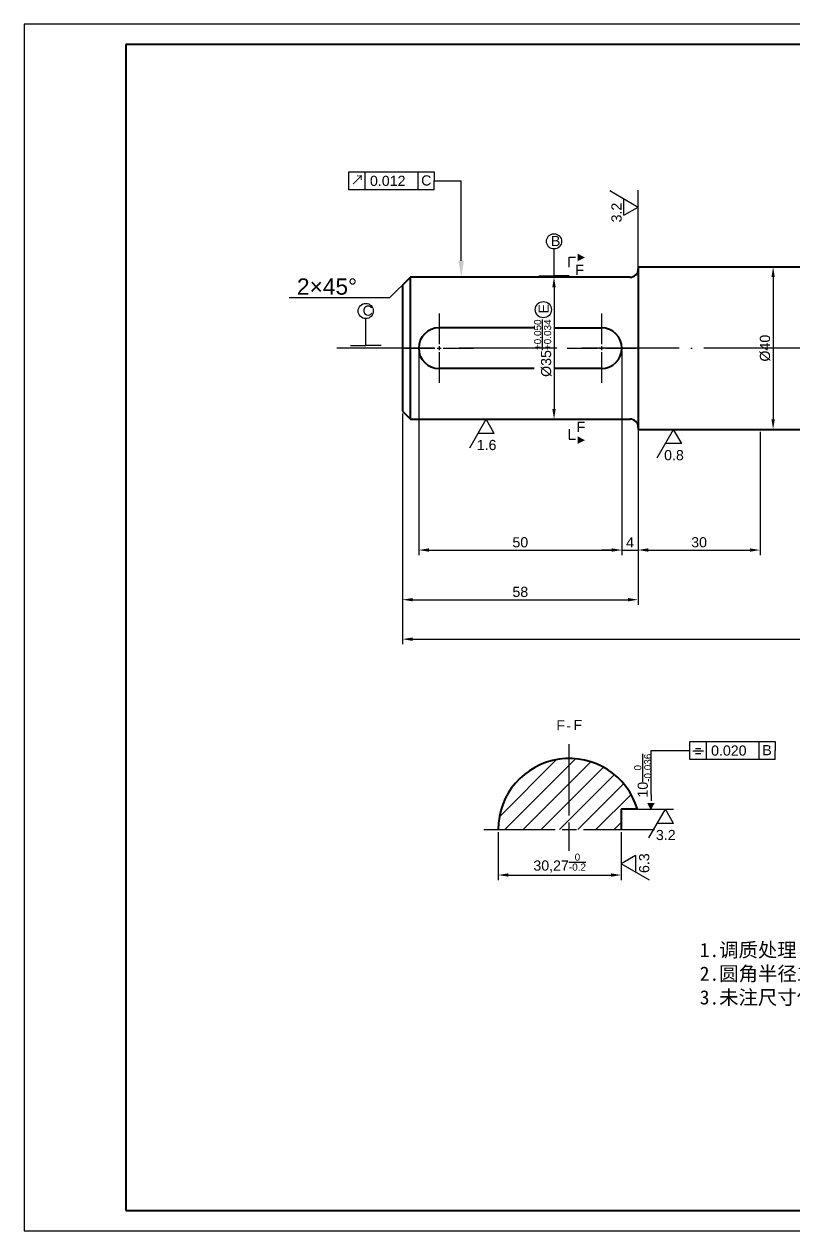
# Model space of a CAD drawing. Header units: millimetres. Extents: x 0 to 2913, y 0 to 841.
# Drawn here: x 2492.8 to 2682.2, y 0 to 297 of the extents above; entities that cross this region are included whole.
import ezdxf
from ezdxf import colors
from ezdxf.entities.mleader import LeaderData, LeaderLine
from ezdxf.math import Vec2, Vec3

# ---------------------------------------------------------------- set-up
doc = ezdxf.new("R2010")
doc.units = ezdxf.units.MM
doc.linetypes.add('ACAD_ISO04W100', pattern=[30, 24, -3, 0, -3])
doc.linetypes.add('CENTER2', pattern=[28.575, 19.05, -3.175, 3.175, -3.175])
doc.layers.get('0').update_dxf_attribs({"linetype": 'ACAD_ISO04W100'})
doc.layers.add('2', color=255, linetype='Continuous')
doc.layers.add('文字', color=7, linetype='Continuous', lineweight=15)
doc.layers.add('粗实线', color=7, linetype='Continuous', lineweight=30)
doc.styles.add('Songti', font='')
doc.styles.get("Standard").update_dxf_attribs({"font": 'arial.ttf'})
doc.styles.get('Songti').set_extended_font_data('SimSun')
doc.dimstyles.new('ISO-25', dxfattribs={"dimtxt": 2.5, "dimasz": 2.5, "dimexe": 1.25, "dimexo": 0.625, "dimtad": 1, "dimtxsty": 'Standard', "dimcen": 2.5, "dimadec": 0, "dimazin": 0, "dimtfac": 1, "dimtmove": 0, "dimatfit": 3, "dimfxl": 1, "dimarcsym": 0})

# ---------------------------------------------------------------- blocks, each defined once
blk = doc.blocks.new('*U77')
at = {"color": 0, "linetype": 'CENTER2', "transparency": 16777216}
for p, q in [((0, 1), (0, 8.5)), ((-8.5, 0), (-1, 0)), ((1, 0), (8.5, 0)), ((0, -8.5), (0, -1))]:
    blk.add_line(p, q, dxfattribs=at)
at = {"color": 0, "linetype": 'Continuous', "transparency": 16777216}
for p, q in [((-0.5, 0), (0.5, 0)), ((0, -0.5), (0, 0.5))]:
    blk.add_line(p, q, dxfattribs=at)
blk = doc.blocks.new('*U78')
at = {"color": 0, "linetype": 'CENTER2', "transparency": 16777216}
for p, q in [((0, 1), (0, 8.5)), ((-8.5, 0), (-1, 0)), ((1, 0), (8.5, 0)), ((0, -8.5), (0, -1))]:
    blk.add_line(p, q, dxfattribs=at)
at = {"color": 0, "linetype": 'Continuous', "transparency": 16777216}
for p, q in [((-0.5, 0), (0.5, 0)), ((0, -0.5), (0, 0.5))]:
    blk.add_line(p, q, dxfattribs=at)
blk = doc.blocks.new('*D80')
at = {"color": 0, "linetype": 'ByBlock', "lineweight": -2, "transparency": 16777216}
for p, q in [((2588.51, 234.75), (2624.44, 234.75)), ((2623.19, 232.25), (2623.19, 202.25)), ((2588.51, 199.75), (2624.44, 199.75))]:
    blk.add_line(p, q, dxfattribs=at)
at = {"color": 0, "linetype": 'ByBlock', "lineweight": -3, "transparency": 16777216}
for points in [[(2622.77, 232.25), (2623.6, 232.25), (2623.19, 234.75)], [(2622.77, 202.25), (2623.6, 202.25), (2623.19, 199.75)]]:
    blk.add_solid(points, dxfattribs=at)
at = {"layer": 'Defpoints', "color": 0, "linetype": 'ByBlock', "lineweight": -3, "transparency": 16777216}
for p in [(2587.89, 234.75), (2587.89, 199.75), (2623.19, 199.75)]:
    blk.add_point(p, dxfattribs=at)
at = {"color": 0, "linetype": 'ByBlock', "lineweight": -3, "transparency": 16777216, "insert": (2620.43, 217.25), "char_height": 2.5, "attachment_point": 5, "rotation": 90}
blk.add_mtext('%%C35{\\H0.7x;\\S+0.050/+0.034;}', dxfattribs=at)
blk = doc.blocks.new('_DotSmall')
at = {"color": 0, "linetype": 'ByBlock', "lineweight": -3, "const_width": 0.5}
blk.add_lwpolyline([(-0.0625, 0, 1), (0.0625, 0, 1)], format="xyb", close=True, dxfattribs=at)
blk = doc.blocks.new('*D81')
at = {"color": 0, "linetype": 'ByBlock', "lineweight": -2, "transparency": 16777216}
for p, q in [((2644.51, 237.25), (2678.36, 237.25)), ((2677.11, 234.75), (2677.11, 199.75)), ((2644.51, 197.25), (2678.36, 197.25))]:
    blk.add_line(p, q, dxfattribs=at)
at = {"color": 0, "linetype": 'ByBlock', "lineweight": -3, "transparency": 16777216}
for points in [[(2676.7, 234.75), (2677.53, 234.75), (2677.11, 237.25)], [(2676.7, 199.75), (2677.53, 199.75), (2677.11, 197.25)]]:
    blk.add_solid(points, dxfattribs=at)
at = {"layer": 'Defpoints', "color": 0, "linetype": 'ByBlock', "lineweight": -3, "transparency": 16777216}
for p in [(2643.89, 237.25), (2643.89, 197.25), (2677.11, 197.25)]:
    blk.add_point(p, dxfattribs=at)
at = {"color": 0, "linetype": 'ByBlock', "lineweight": -3, "transparency": 16777216, "insert": (2675.14, 217.25), "char_height": 2.5, "attachment_point": 5, "rotation": 90}
blk.add_mtext('%%C40', dxfattribs=at)
blk = doc.blocks.new('*D87')
at = {"color": 0, "linetype": 'ByBlock', "lineweight": -2, "transparency": 16777216}
for p, q in [((2585.89, 201.13), (2585.89, 144.38)), ((2827.89, 196.13), (2827.89, 144.38)), ((2588.39, 145.63), (2825.39, 145.63))]:
    blk.add_line(p, q, dxfattribs=at)
at = {"color": 0, "linetype": 'ByBlock', "lineweight": -3, "transparency": 16777216}
for points in [[(2588.39, 146.05), (2588.39, 145.21), (2585.89, 145.63)], [(2825.39, 146.05), (2825.39, 145.21), (2827.89, 145.63)]]:
    blk.add_solid(points, dxfattribs=at)
at = {"layer": 'Defpoints', "color": 0, "linetype": 'ByBlock', "lineweight": -3, "transparency": 16777216}
for p in [(2585.89, 201.75), (2827.89, 196.75), (2827.89, 145.63)]:
    blk.add_point(p, dxfattribs=at)
at = {"color": 0, "linetype": 'ByBlock', "lineweight": -3, "transparency": 16777216, "insert": (2706.89, 147.51), "char_height": 2.5, "attachment_point": 5}
blk.add_mtext('242', dxfattribs=at)
blk = doc.blocks.new('*D88')
at = {"color": 0, "linetype": 'ByBlock', "lineweight": -2, "transparency": 16777216}
for p, q in [((2585.89, 201.13), (2585.89, 154.1)), ((2643.89, 196.63), (2643.89, 154.1)), ((2588.39, 155.35), (2641.39, 155.35))]:
    blk.add_line(p, q, dxfattribs=at)
at = {"color": 0, "linetype": 'ByBlock', "lineweight": -3, "transparency": 16777216}
for points in [[(2588.39, 155.76), (2588.39, 154.93), (2585.89, 155.35)], [(2641.39, 155.76), (2641.39, 154.93), (2643.89, 155.35)]]:
    blk.add_solid(points, dxfattribs=at)
at = {"layer": 'Defpoints', "color": 0, "linetype": 'ByBlock', "lineweight": -3, "transparency": 16777216}
for p in [(2585.89, 201.75), (2643.89, 197.25), (2643.89, 155.35)]:
    blk.add_point(p, dxfattribs=at)
at = {"color": 0, "linetype": 'ByBlock', "lineweight": -3, "transparency": 16777216, "insert": (2614.89, 157.25), "char_height": 2.5, "attachment_point": 5}
blk.add_mtext('58', dxfattribs=at)
blk = doc.blocks.new('*D93')
at = {"color": 0, "linetype": 'ByBlock', "lineweight": -2, "transparency": 16777216}
for p, q in [((2639.89, 216.63), (2639.89, 166.31)), ((2643.89, 216.63), (2643.89, 166.31)), ((2637.39, 167.56), (2634.89, 167.56)), ((2639.89, 167.56), (2643.89, 167.56)), ((2646.39, 167.56), (2648.89, 167.56))]:
    blk.add_line(p, q, dxfattribs=at)
at = {"color": 0, "linetype": 'ByBlock', "lineweight": -3, "transparency": 16777216}
for points in [[(2637.39, 167.98), (2637.39, 167.15), (2639.89, 167.56)], [(2646.39, 167.98), (2646.39, 167.15), (2643.89, 167.56)]]:
    blk.add_solid(points, dxfattribs=at)
at = {"layer": 'Defpoints', "color": 0, "linetype": 'ByBlock', "lineweight": -3, "transparency": 16777216}
for p in [(2639.89, 217.25), (2643.89, 217.25), (2643.89, 167.56)]:
    blk.add_point(p, dxfattribs=at)
at = {"color": 0, "linetype": 'ByBlock', "lineweight": -3, "transparency": 16777216, "insert": (2641.89, 169.44), "char_height": 2.5, "attachment_point": 5}
blk.add_mtext('4', dxfattribs=at)
blk = doc.blocks.new('*D94')
at = {"color": 0, "linetype": 'ByBlock', "lineweight": -2, "transparency": 16777216}
for p, q in [((2589.89, 216.63), (2589.89, 166.31)), ((2639.89, 216.63), (2639.89, 166.31)), ((2592.39, 167.56), (2637.39, 167.56))]:
    blk.add_line(p, q, dxfattribs=at)
at = {"color": 0, "linetype": 'ByBlock', "lineweight": -3, "transparency": 16777216}
for points in [[(2592.39, 167.98), (2592.39, 167.15), (2589.89, 167.56)], [(2637.39, 167.98), (2637.39, 167.15), (2639.89, 167.56)]]:
    blk.add_solid(points, dxfattribs=at)
at = {"layer": 'Defpoints', "color": 0, "linetype": 'ByBlock', "lineweight": -3, "transparency": 16777216}
for p in [(2589.89, 217.25), (2639.89, 217.25), (2639.89, 167.56)]:
    blk.add_point(p, dxfattribs=at)
at = {"color": 0, "linetype": 'ByBlock', "lineweight": -3, "transparency": 16777216, "insert": (2614.89, 169.46), "char_height": 2.5, "attachment_point": 5}
blk.add_mtext('50', dxfattribs=at)
blk = doc.blocks.new('*D95')
at = {"color": 0, "linetype": 'ByBlock', "lineweight": -2, "transparency": 16777216}
for p, q in [((2643.89, 196.63), (2643.89, 166.31)), ((2673.89, 196.63), (2673.89, 166.31)), ((2646.39, 167.56), (2671.39, 167.56))]:
    blk.add_line(p, q, dxfattribs=at)
at = {"color": 0, "linetype": 'ByBlock', "lineweight": -3, "transparency": 16777216}
for points in [[(2646.39, 167.98), (2646.39, 167.15), (2643.89, 167.56)], [(2671.39, 167.98), (2671.39, 167.15), (2673.89, 167.56)]]:
    blk.add_solid(points, dxfattribs=at)
at = {"layer": 'Defpoints', "color": 0, "linetype": 'ByBlock', "lineweight": -3, "transparency": 16777216}
for p in [(2643.89, 197.25), (2673.89, 197.25), (2673.89, 167.56)]:
    blk.add_point(p, dxfattribs=at)
at = {"color": 0, "linetype": 'ByBlock', "lineweight": -3, "transparency": 16777216, "insert": (2658.89, 169.47), "char_height": 2.5, "attachment_point": 5}
blk.add_mtext('30', dxfattribs=at)
blk = doc.blocks.new('_None')
blk = doc.blocks.new('*U100')
at = {"layer": '2', "color": 0, "linetype": 'CENTER2', "lineweight": -3, "transparency": 16777216}
for p, q in [((0, 3.5), (0, 21)), ((-21, 0), (-3.5, 0)), ((3.5, 0), (21, 0)), ((0, -5.25), (0, -1.75))]:
    blk.add_line(p, q, dxfattribs=at)
at = {"layer": '2', "color": 0, "linetype": 'Continuous', "lineweight": -3, "transparency": 16777216}
for p, q in [((-1.75, 0), (1.75, 0)), ((0, -1.75), (0, 1.75))]:
    blk.add_line(p, q, dxfattribs=at)
blk = doc.blocks.new('*D101')
at = {"color": 0, "linetype": 'ByBlock', "lineweight": -2, "transparency": 16777216}
for p, q in [((2609.45, 98.14), (2609.45, 86.33)), ((2639.72, 98.14), (2639.72, 86.33)), ((2611.95, 87.58), (2637.22, 87.58))]:
    blk.add_line(p, q, dxfattribs=at)
at = {"color": 0, "linetype": 'ByBlock', "lineweight": -3, "transparency": 16777216}
for points in [[(2611.95, 88), (2611.95, 87.17), (2609.45, 87.58)], [(2637.22, 88), (2637.22, 87.17), (2639.72, 87.58)]]:
    blk.add_solid(points, dxfattribs=at)
at = {"layer": 'Defpoints', "color": 0, "linetype": 'ByBlock', "lineweight": -3, "transparency": 16777216}
for p in [(2609.45, 98.77), (2639.72, 98.77), (2639.72, 87.58)]:
    blk.add_point(p, dxfattribs=at)
at = {"color": 0, "linetype": 'ByBlock', "lineweight": -3, "transparency": 16777216, "insert": (2624.58, 90.53), "char_height": 2.5, "attachment_point": 5}
blk.add_mtext('30,27{\\H0.7x;\\S0/-0.2;}', dxfattribs=at)

msp = doc.modelspace()

# ---------------------------------------------------------------- hatches: boundary and pattern name
at = {"layer": '2', "lineweight": -3, "true_color": 0xffffff}
h = msp.add_hatch(dxfattribs=at)
h.set_pattern_fill('ANSI31')
h.set_pattern_definition([(45, (-142.536, -86.4817), (-2.245064, 2.245064), [])])
h.paths.add_polyline_path([(2609.448, 98.768), (2623.448, 98.768), (2639.718, 98.768), (2639.718, 103.768), (2643.718, 103.768, 0.864689)])

# ---------------------------------------------------------------- linework, layer by layer
msp.add_line((2834.554, 217.252), (2568.747, 217.252))
at = {"layer": '2', "lineweight": -3}
for p, q in [((2572.649, 256.221), (2572.649, 260.674)), ((2572.649, 260.674), (2593.649, 260.674)), ((2576.649, 260.674), (2576.649, 256.221)), ((2589.649, 260.674), (2589.649, 256.221)), ((2593.649, 260.674), (2593.649, 258.447)), ((2593.649, 256.221), (2593.649, 258.447)), ((2593.649, 258.447), (2600.344, 258.447)), ((2576.649, 256.221), (2572.649, 256.221)), ((2589.649, 256.221), (2576.649, 256.221)), ((2593.649, 256.221), (2589.649, 256.221)), ((2636.887, 256.019), (2643.887, 251.978)), ((2643.887, 237.252), (2643.887, 256.099)), ((2640.387, 249.957), (2640.387, 253.998)), ((2640.387, 249.957), (2643.887, 251.978)), ((2623.187, 235.08), (2623.187, 241.664)), ((2626.948, 237.165), (2626.948, 239.665)), ((2626.948, 239.665), (2628.448, 239.665)), ((2582.732, 229.598), (2587.887, 234.752)), ((2576.842, 217.942), (2576.842, 224.525)), ((2602.433, 192.752), (2606.475, 199.752)), ((2608.495, 196.252), (2606.475, 199.752)), ((2608.495, 196.252), (2604.454, 196.252)), ((2626.948, 197.339), (2626.948, 194.839)), ((2643.887, 197.252), (2643.887, 197.252)), ((2643.887, 197.252), (2673.887, 197.252)), ((2648.559, 190.252), (2652.6, 197.252)), ((2654.621, 193.752), (2652.6, 197.252)), ((2626.948, 194.839), (2628.448, 194.839)), ((2654.621, 193.752), (2650.579, 193.752)), ((2656.605, 116.003), (2656.605, 120.456)), ((2656.605, 120.456), (2660.605, 120.456)), ((2660.605, 120.456), (2660.605, 116.003)), ((2660.605, 120.456), (2673.605, 120.456)), ((2673.605, 120.456), (2673.605, 116.003)), ((2673.605, 120.456), (2677.605, 120.456)), ((2677.605, 120.456), (2677.605, 118.23)), ((2647.119, 107.38), (2647.119, 118.23)), ((2647.119, 118.23), (2647.819, 118.23)), ((2647.819, 118.23), (2656.605, 118.23)), ((2660.605, 116.003), (2656.605, 116.003)), ((2657.327, 118.114), (2659.998, 118.114)), ((2658.033, 118.758), (2659.323, 118.758)), ((2658.033, 117.47), (2659.323, 117.47)), ((2673.605, 116.003), (2660.605, 116.003)), ((2677.605, 116.003), (2673.605, 116.003)), ((2677.605, 116.003), (2677.605, 118.23)), ((2647.119, 107.38), (2647.119, 105.88)), ((2643.718, 103.768), (2652.575, 103.768)), ((2646.544, 96.768), (2650.586, 103.768)), ((2652.606, 100.268), (2650.586, 103.768)), ((2652.606, 100.268), (2648.565, 100.268)), ((2643.218, 92.395), (2639.718, 90.374)), ((2643.218, 92.395), (2643.218, 88.353)), ((2646.718, 86.332), (2639.718, 90.374))]:
    msp.add_line(p, q, dxfattribs=at)
at = {"layer": '2', "lineweight": 40}
for p, q in [((2587.887, 234.752), (2585.887, 232.752)), ((2641.887, 234.752), (2587.887, 234.752)), ((2587.887, 199.752), (2587.887, 234.752)), ((2643.887, 237.252), (2643.887, 197.252)), ((2643.887, 237.252), (2707.887, 237.252)), ((2585.887, 232.752), (2585.887, 201.752)), ((2618.303, 222.252), (2594.887, 222.252)), ((2623.187, 222.252), (2634.887, 222.252)), ((2618.303, 212.252), (2594.887, 212.252)), ((2634.887, 212.252), (2623.187, 212.252)), ((2585.887, 201.752), (2587.887, 199.752)), ((2587.887, 199.752), (2641.887, 199.752)), ((2643.887, 197.252), (2707.887, 197.252)), ((2643.718, 103.768), (2639.718, 103.768)), ((2639.718, 103.768), (2639.718, 98.768))]:
    msp.add_line(p, q, dxfattribs=at)
at = {"layer": '2', "lineweight": 30}
for p, q in [((2619.427, 235.08), (2623.187, 235.08)), ((2626.948, 235.08), (2623.187, 235.08)), ((2573.082, 217.942), (2576.842, 217.942)), ((2580.603, 217.942), (2576.842, 217.942))]:
    msp.add_line(p, q, dxfattribs=at)
at = {"layer": '2', "lineweight": -3}
for centre, radius in [((2623.187, 243.535), 1.871), ((2620.558, 226.725), 1.98), ((2576.842, 226.397), 1.871)]:
    msp.add_circle(centre, radius, dxfattribs=at)
at = {"layer": '2', "lineweight": 40}
for centre, radius, start, end in [((2642.037, 236.602), 1.856, 265.35881, 4.64119), ((2594.887, 217.252), 5, 90, 270), ((2634.887, 217.252), 5, 270, 90), ((2642.037, 197.902), 1.856, 355.35881, 94.64119), ((2626.948, 98.768), 17.5, 16.60155, 180)]:
    msp.add_arc(centre, radius, start, end, dxfattribs=at)
at = {"layer": '粗实线', "color": 0, "lineweight": -3}
for p, q in [((2912.767, 297), (2492.767, 297)), ((2492.767, 297), (2492.767, 0)), ((2492.767, 0), (2912.767, 0))]:
    msp.add_line(p, q, dxfattribs=at)
at = {"layer": '粗实线', "color": 0, "lineweight": 40}
for p, q in [((2907.767, 292), (2517.767, 292)), ((2517.767, 292), (2517.767, 5)), ((2517.767, 5), (2907.767, 5))]:
    msp.add_line(p, q, dxfattribs=at)

# ---------------------------------------------------------------- block references
at = {"linetype": 'CENTER2', "rotation": 270}
for name, p in [('*U78', (2594.887, 217.252)), ('*U77', (2634.887, 217.252))]:
    msp.add_blockref(name, p, dxfattribs=at)
at = {"layer": '2', "linetype": 'CENTER2', "lineweight": -3}
msp.add_blockref('*U100', (2626.948, 98.768), dxfattribs=at)

# ---------------------------------------------------------------- texts
at = {"layer": '2', "lineweight": -3, "attachment_point": 1}
for s, width, insert, char_height, rotation in [('{\\fSimSun|b0|i0|c134|p2;→}', 2.47967, (2572.758, 258.351), 2.5, 45), ('3.2', 3.12504, (2637.315, 248.202), 2.5, 90), ('E', 4.3066, (2619.372, 225.755), 2.5, 90), ('\\A1;10{\\H0.7x;\\S0/-0.036;}', 14.32624, (2642.918, 106.63), 2.5, 90), ('{\\H1.45833x;►}', 3.60961, (2648.277, 105.909), 1.46904, 270), ('6.3', 3.12504, (2644.129, 88.07), 2.5, 90)]:
    msp.add_mtext_dynamic_manual_height_columns(s, width=width, gutter_width=12.5, heights=[0], dxfattribs=dict(at, insert=insert, char_height=char_height, rotation=rotation))
at = {"layer": '2', "lineweight": -3}
for s, width, insert, char_height, attachment_point in [('0.012', 10.49882, (2577.884, 259.681), 2.5, 1), ('C', 2.25148, (2590.494, 259.783), 2.5, 1), ('B', 2.54105, (2622.424, 244.879), 2.5, 1), ('F', 13.46807, (2628.419, 237.764), 2.5, 1), ('{\\H1.45833x;►}', 3.60961, (2628.419, 240.823), 1.46904, 1), ('C', 2.54105, (2576.079, 227.74), 2.5, 1), ('F', 13.46807, (2628.748, 199.127), 2.5, 1), ('1.6', 3.12504, (2604.158, 194.668), 2.5, 1), ('{\\H1.45833x;►}', 3.60961, (2628.419, 193.681), 1.46904, 7), ('0.8', 3.12504, (2650.284, 192.168), 2.5, 1), ('F', 13.46807, (2623.757, 125.654), 2.5, 1), ('F', 13.46807, (2627.962, 125.771), 2.5, 1), ('-', 2.76226, (2626.189, 125.586), 2.5, 1), ('0.020', 10.49882, (2661.84, 119.464), 2.5, 1), ('B', 2.25148, (2674.451, 119.565), 2.5, 1), ('3.2', 3.12504, (2648.269, 98.684), 2.5, 1)]:
    msp.add_mtext_dynamic_manual_height_columns(s, width=width, gutter_width=12.5, heights=[0], dxfattribs=dict(at, insert=insert, char_height=char_height, attachment_point=attachment_point))
at = {"layer": '文字', "insert": (2659.067, 76.722), "char_height": 3.5, "width": 110, "attachment_point": 1, "style": 'Songti'}
msp.add_mtext('               技术要求^J1.调质处理 HB=225-297；^J2.圆角半径1.5mm；\\P3.未注尺寸偏差处精度为IT 12。', dxfattribs=at)

# ---------------------------------------------------------------- dimensions: what is measured, and where the dimension line sits
at = {"linetype": 'ByBlock', "lineweight": -3}
for base, p1, p2, text, picture, middle in [((2623.187, 199.752), (2587.887, 234.752), (2587.887, 199.752), '%%C<>{\\H0.7x;\\S+0.050/+0.034;}', '*D80', (2620.433, 217.252)), ((2677.115, 197.252), (2643.887, 237.252), (2643.887, 197.252), '%%C<>', '*D81', (2675.143, 217.252))]:
    dim = msp.add_linear_dim(base=base, p1=p1, p2=p2, angle=90, text=text, dimstyle='ISO-25', override={"dimldrblk": 'DotSmall'}, dxfattribs=at)
    dim.commit()
    dim.dimension.update_dxf_attribs({"geometry": picture, "text_midpoint": middle})
for base, p1, p2, picture, middle in [((2639.887, 167.563), (2589.887, 217.252), (2639.887, 217.252), '*D94', (2614.887, 169.464)), ((2643.887, 167.563), (2639.887, 217.252), (2643.887, 217.252), '*D93', (2641.887, 169.438)), ((2827.887, 145.631), (2585.887, 201.752), (2827.887, 196.752), '*D87', (2706.887, 147.511)), ((2643.887, 155.345), (2585.887, 201.752), (2643.887, 197.252), '*D88', (2614.887, 157.247)), ((2673.887, 167.563), (2643.887, 197.252), (2673.887, 197.252), '*D95', (2658.887, 169.465))]:
    dim = msp.add_linear_dim(base=base, p1=p1, p2=p2, dimstyle='ISO-25', override={"dimldrblk": 'DotSmall'}, dxfattribs=at)
    dim.commit()
    dim.dimension.update_dxf_attribs({"geometry": picture, "text_midpoint": middle})
dim = msp.add_linear_dim(base=(2639.718, 87.582), p1=(2609.448, 98.768), p2=(2639.718, 98.768), text='<>{\\H0.7x;\\S0/-0.2;}', dimstyle='ISO-25', override={"dimldrblk": 'DotSmall'}, dxfattribs=at)
dim.commit()
dim.dimension.update_dxf_attribs({"geometry": '*D101', "text_midpoint": (2624.583, 90.533)})

# ---------------------------------------------------------------- leaders
at = {"layer": '2', "lineweight": -3}
ml = msp.add_multileader_mtext('Standard', dxfattribs=at)
ml.set_content('', color=256)
ml.set_leader_properties()
ml.build(insert=Vec2(0, 0))
ctx = ml.context
ctx.base_point, ctx.char_height, ctx.plane_origin, ctx.plane_x_axis, ctx.plane_y_axis = Vec3(2600.344, 262.447), 10, Vec3(2600.344, 281.929), Vec3(0, -1), Vec3(1, 0)
ctx.text_align_type = 2
notes = []
notes.append((ctx, [(1, (1, 1, 0), (2600.344, 250.447), (0, 1), 8, [(0, [(2600.344, 234.752)], 0, [])])]))
ctx.mtext.insert, ctx.mtext.text_direction, ctx.mtext.rotation, ctx.mtext.alignment, ctx.mtext.flow_direction = Vec3(2605.344, 260.447), Vec3(0, -1), 4.712389, 3, 5
ml = msp.add_multileader_mtext('Standard', dxfattribs=at)
ml.set_content('2×45°', color=256)
ml.set_leader_properties()
ml.set_arrow_properties(name='NONE')
ml.build(insert=Vec2(0, 0))
ml.multileader.update_dxf_attribs({"text_left_attachment_type": 5, "text_right_attachment_type": 5, "dogleg_length": 6})
ctx = ml.context
ctx.base_point, ctx.plane_origin = Vec3(2558.446, 229.598), Vec3(2547.23, 234.752)
ctx.left_attachment, ctx.right_attachment, ctx.text_align_type = 5, 5, 2
notes.append((ctx, [(1, (1, 1, 0), (2582.732, 229.598), (-1, 0), 6, [(0, [(2587.887, 234.752)], 0, [])])]))
ctx.mtext.insert, ctx.mtext.alignment, ctx.mtext.flow_direction = Vec3(2574.732, 234.414), 3, 5
for ctx, leaders in notes:
    for number, flags, end, landing, length, lines in leaders:
        leader = LeaderData()
        leader.index, (leader.has_last_leader_line, leader.has_dogleg_vector, leader.attachment_direction) = number, flags
        leader.last_leader_point, leader.dogleg_vector, leader.dogleg_length = Vec3(end), Vec3(landing), length
        for number, points, colour, breaks in lines:
            line = LeaderLine()
            line.index, line.vertices, line.color, line.breaks = number, Vec3.list(points), colors.encode_raw_color(colour), breaks
            leader.lines.append(line)
        ctx.leaders.append(leader)

doc.saveas('drawing.dxf')
